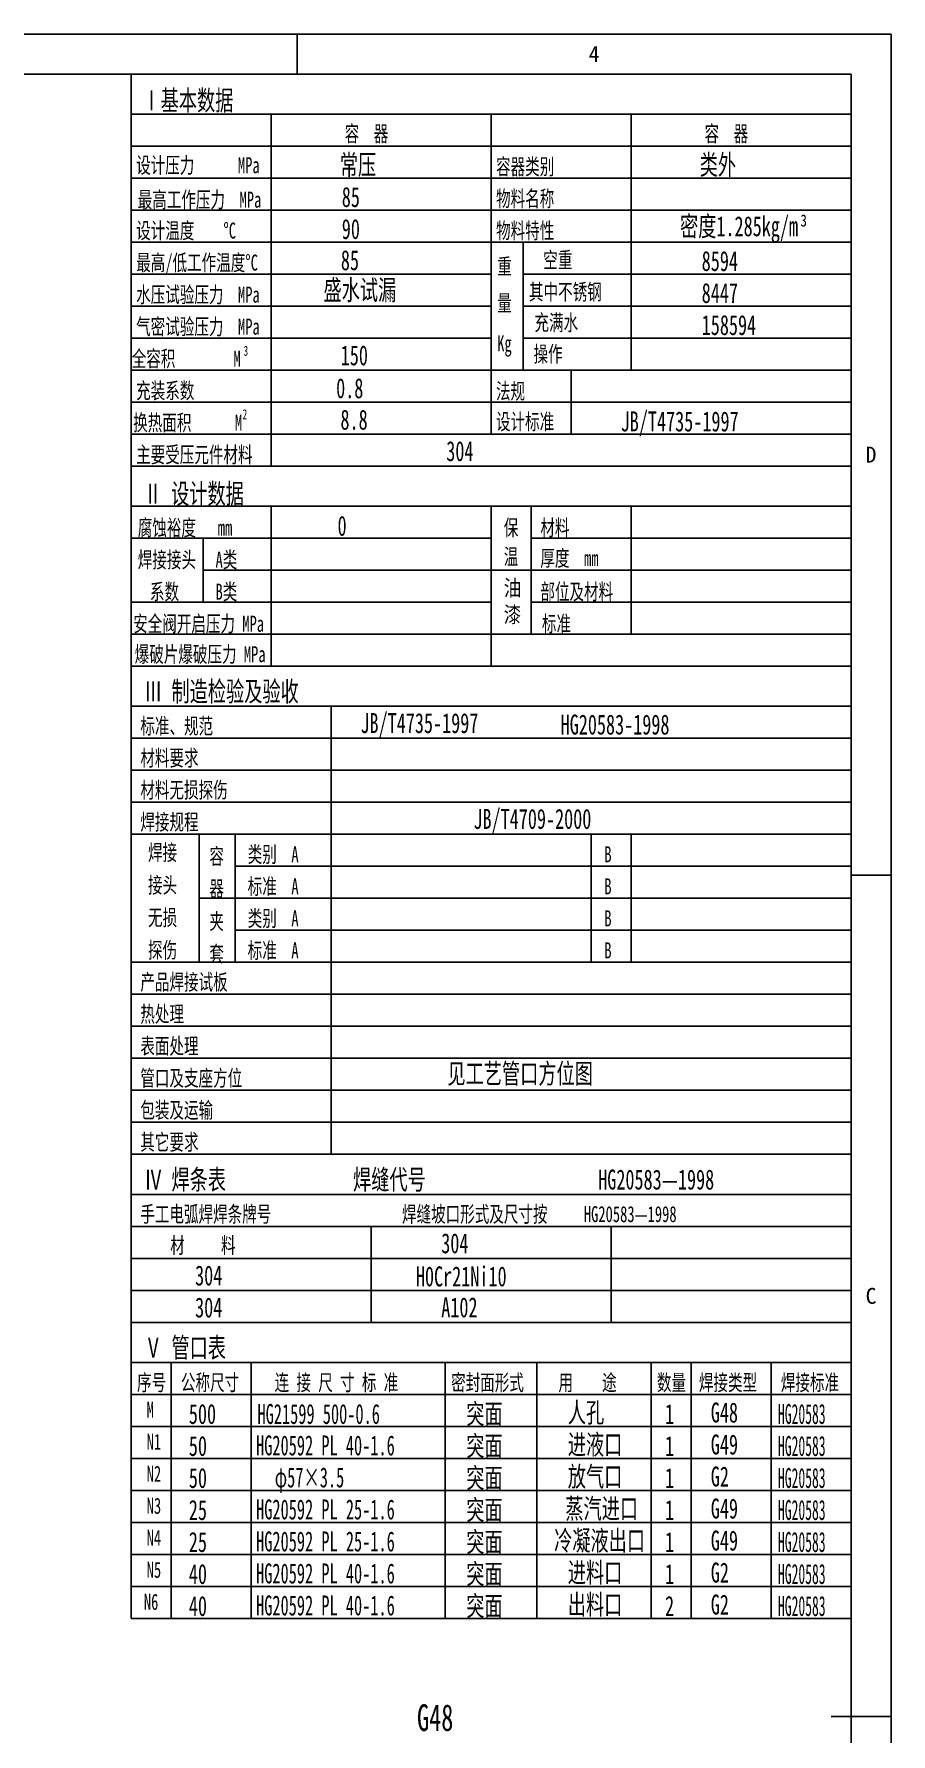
# Model space of a CAD drawing. Header units: millimetres. Extents: x -391 to 8535, y -150 to 12465.
# Drawn here: x 5320 to 8535, y 6092 to 12465 of the extents above; entities that cross this region are included whole.
import ezdxf
from ezdxf.enums import TextEntityAlignment as Align

# ---------------------------------------------------------------- set-up
doc = ezdxf.new("R2010")
doc.units = ezdxf.units.MM
doc.header["$LTSCALE"] = 15
doc.layers.get('0').update_dxf_attribs({"linetype": 'CONTINUOUS'})
for name, color, linetype in [('1轮廓实线层', 7, 'CONTINUOUS'), ('2细线层', 3, 'CONTINUOUS'), ('6文字层', 3, 'CONTINUOUS'), ('图框层', 7, 'CONTINUOUS')]:
    doc.layers.add(name, color=color, linetype=linetype)
doc.styles.add('PC_TEXTSTYLE', font='SIMFANG.TTF', dxfattribs={"width": 0.8})

msp = doc.modelspace()

# ---------------------------------------------------------------- linework, layer by layer
for p, q in [((5685, 12315), (8385, 12315)), ((5685, 12315), (5685, 10845)), ((8385, 12315), (8385, 10845)), ((5685, 10845), (8385, 10845)), ((5685, 10845), (5685, 10095)), ((8385, 10845), (8385, 10095)), ((5685, 10095), (5685, 7635)), ((8385, 10095), (8385, 7635)), ((6435, 9945), (6435, 8265)), ((5940, 9465), (5940, 8985)), ((6075, 9465), (6075, 8985)), ((7410, 9465), (7410, 8985)), ((7560, 9465), (7560, 8985))]:
    msp.add_line(p, q)
at = {"ltscale": 21}
msp.add_line((5685, 7635), (8385, 7635), dxfattribs=at)
at = {"color": 7, "ltscale": 21}
msp.add_line((5685, 7485), (8385, 7485), dxfattribs=at)
at = {"color": 3, "ltscale": 21}
for p, q in [((5685, 7365), (8385, 7365)), ((5685, 7245), (8385, 7245)), ((5685, 7125), (8385, 7125)), ((5685, 7005), (8385, 7005)), ((5685, 6885), (8385, 6885)), ((5685, 6765), (8385, 6765))]:
    msp.add_line(p, q, dxfattribs=at)
at = {"layer": '1轮廓实线层'}
for p, q in [((5685, 10095), (8385, 10095)), ((5685, 8265), (8385, 8265)), ((5685, 8115), (8385, 8115)), ((5685, 7635), (8385, 7635))]:
    msp.add_line(p, q, dxfattribs=at)
at = {"layer": '1轮廓实线层', "ltscale": 7}
for p, q in [((5685, 7635), (5685, 6525)), ((5835, 7635), (5835, 7631.83)), ((8385, 6525), (8385, 7635)), ((5835, 7485), (5835, 6525)), ((6135, 7485), (6135, 6525)), ((6862.99, 7485), (6862.99, 6525)), ((7207.01, 6525), (7207.01, 7485)), ((7635, 6525), (7635, 7485)), ((7785, 6525), (7785, 7485)), ((8085, 6525), (8085, 7485))]:
    msp.add_line(p, q, dxfattribs=at)
at = {"layer": '1轮廓实线层', "color": 3, "ltscale": 21}
msp.add_line((5685, 6645), (8385, 6645), dxfattribs=at)
at = {"layer": '1轮廓实线层', "ltscale": 21}
msp.add_line((5685, 6525), (8385, 6525), dxfattribs=at)
at = {"layer": '2细线层'}
for p, q in [((5685, 12165), (8385, 12165)), ((6210, 12165), (6210, 10845)), ((7035, 12165), (7035, 10965)), ((7560, 12165), (7560, 11205)), ((5685, 12045), (8385, 12045)), ((5685, 11925), (8385, 11925)), ((5685, 11805), (8385, 11805)), ((5685, 11685), (8385, 11685)), ((7155, 11685), (7155, 11205)), ((5685, 11565), (7035, 11565)), ((7155, 11565), (8385, 11565)), ((5685, 11445), (7035, 11445)), ((7155, 11445), (8385, 11445)), ((5685, 11325), (7035, 11325)), ((7155, 11325), (8385, 11325)), ((5685, 11205), (8385, 11205)), ((7335, 11205), (7335, 10965)), ((5685, 11085), (8385, 11085)), ((5685, 10965), (8385, 10965)), ((5685, 10695), (8385, 10695)), ((6210, 10695), (6210, 10095)), ((7035, 10695), (7035, 10095)), ((7185, 10695), (7185, 10215)), ((7560, 10695), (7560, 10215)), ((5685, 10575), (7035, 10575)), ((5955, 10575), (5955, 10335)), ((7185, 10575), (8385, 10575)), ((5955, 10455), (8385, 10455)), ((5685, 10335), (7035, 10335)), ((7185, 10335), (8385, 10335)), ((5685, 10215), (8385, 10215)), ((5685, 9945), (8385, 9945)), ((5685, 9825), (8385, 9825)), ((5685, 9705), (8385, 9705)), ((5685, 9585), (8385, 9585)), ((5685, 9465), (8385, 9465)), ((6075, 9345), (8385, 9345)), ((5940, 9225), (8385, 9225)), ((6075, 9105), (8385, 9105)), ((5685, 8985), (8385, 8985)), ((5685, 8865), (8385, 8865)), ((5685, 8745), (8385, 8745)), ((5685, 8625), (8385, 8625)), ((5685, 8505), (8385, 8505)), ((5685, 8385), (8385, 8385)), ((5685, 7995), (8385, 7995)), ((5685, 7875), (8385, 7875)), ((5685, 7755), (8385, 7755))]:
    msp.add_line(p, q, dxfattribs=at)
at = {"layer": '2细线层', "ltscale": 14}
for p, q in [((6585, 7995), (6585, 7635)), ((7485, 7995), (7485, 7635))]:
    msp.add_line(p, q, dxfattribs=at)
at = {"layer": '图框层', "color": 3, "ltscale": 14}
for p, q in [((8535, 12465), (-375, 12465)), ((8535, -150), (8535, 12465)), ((8535, 9311.25), (8385, 9311.25)), ((8535, 6157.5), (8385, 6157.5))]:
    msp.add_line(p, q, dxfattribs=at)
at = {"layer": '图框层', "color": 3}
msp.add_line((6307.5, 12465), (6307.5, 12315), dxfattribs=at)
at = {"layer": '图框层', "color": 7, "ltscale": 14}
for p, q in [((8385, 12315), (0, 12315)), ((8385, 0), (8385, 12315))]:
    msp.add_line(p, q, dxfattribs=at)
at = {"layer": '图框层', "ltscale": 14}
msp.add_line((8535, 6157.5), (8310, 6157.5), dxfattribs=at)

# ---------------------------------------------------------------- texts
at = {"layer": '2细线层', "style": 'PC_TEXTSTYLE', "width": 0.8}
msp.add_text('3', height=45, dxfattribs=at).set_placement((8195.08, 11743.38))
at = {"layer": '6文字层', "style": 'PC_TEXTSTYLE', "width": 0.667}
for s, height, p in [('Ⅰ基本数据', 75, (5727.14, 12178.84)), ('容  器', 60, (6485.68, 12061.39)), ('容  器', 60, (7835.68, 12061.39)), ('设计压力      MPa', 60, (5703.62, 11943.25)), ('容器类别', 60, (7053.62, 11938.06)), ('最高工作压力  MPa', 60, (5709.5, 11814.04)), ('物料名称', 60, (7053.62, 11818.06)), ('设计温度    %%DC', 60, (5703.62, 11698.06)), ('物料特性', 60, (7053.62, 11698.06)), ('最高/低工作温度%%DC', 60, (5703.62, 11578.06)), ('重', 60, (7057.81, 11563.61)), ('空重', 60, (7230.82, 11587.97)), ('其中不锈钢', 60, (7177.1, 11468.25)), ('水压试验压力  MPa', 60, (5703.62, 11458.06)), ('量', 60, (7057.81, 11426.15)), ('充满水', 60, (7197.75, 11353.41)), ('气密试验压力  MPa', 60, (5703.62, 11338.06)), ('全容积        M', 60, (5687.02, 11218.06)), ('3', 37.5, (6106.66, 11258.59)), ('Kg', 60, (7057.81, 11274.94)), ('操作', 60, (7194.15, 11235.48)), ('充装系数 ', 60, (5703.62, 11098.06)), ('法规', 60, (7053.23, 11096.24)), ('换热面积      M ', 60, (5692.55, 10978.06)), ('2', 37.5, (6103.14, 11020.8)), ('设计标准', 60, (7053.23, 10981.69)), ('主要受压元件材料', 60, (5703.62, 10858.06)), ('Ⅱ 设计数据', 75, (5732.48, 10704.22)), ('腐蚀裕度   mm', 60, (5709.6, 10584.24)), ('保', 60, (7082.56, 10584.24)), ('材料', 60, (7219.86, 10584.24)), ('焊接接头', 60, (5709.6, 10464.25)), ('A类', 60, (6001.35, 10464.25)), ('温', 60, (7082.56, 10475.68)), ('厚度  mm', 60, (7219.86, 10469.96)), ('系数', 60, (5755.36, 10344.27)), ('B类', 60, (6001.35, 10344.27)), ('部位及材料', 60, (7219.86, 10344.27)), ('安全阀开启压力 MPa', 60, (5692.44, 10224.28)), ('标准', 60, (7225.58, 10224.28)), ('爆破片爆破压力 MPa', 60, (5698.16, 10110.01)), ('Ⅲ 制造检验及验收', 75, (5733.75, 9962.99)), ('标准、规范', 60, (5719.37, 9840.89)), ('材料要求', 60, (5719.37, 9720.89)), ('材料无损探伤', 60, (5719.37, 9600.89)), ('焊接规程', 60, (5719.37, 9480.89)), ('焊接', 60, (5748.13, 9366.82)), ('容', 60, (5978.27, 9352.46)), ('类别  A', 60, (6122.1, 9359.64)), ('B', 60, (7459.76, 9359.64)), ('接头', 60, (5748.13, 9244.72)), ('标准  A', 60, (6122.1, 9239.64)), ('器', 60, (5978.27, 9230.35)), ('B', 60, (7459.76, 9239.64)), ('无损 ', 60, (5748.13, 9122.61)), ('类别  A', 60, (6122.1, 9119.64)), ('B', 60, (7459.76, 9119.64)), ('夹', 60, (5978.27, 9108.24)), ('探伤', 60, (5748.13, 9000.5)), ('套', 60, (5978.27, 8986.13)), ('标准  A', 60, (6122.1, 8999.64)), ('B', 60, (7459.76, 8999.64)), ('产品焊接试板', 60, (5719.37, 8880.89)), ('热处理', 60, (5719.37, 8760.89)), ('表面处理', 60, (5719.37, 8640.89)), ('管口及支座方位', 60, (5719.37, 8520.89)), ('包装及运输  ', 60, (5719.37, 8400.89)), ('其它要求', 60, (5719.37, 8280.89)), ('Ⅳ 焊条表              焊缝代号                   HG20583—1998', 75, (5733.75, 8132.99)), ('手工电弧焊焊条牌号                  焊缝坡口形式及尺寸按     HG20583—1998', 60, (5719.37, 8010.89)), ('Ⅴ 管口表', 75, (5733.75, 7502.99))]:
    msp.add_text(s, height=height, dxfattribs=at).set_placement(p)
at = {"layer": '6文字层', "ltscale": 14, "style": 'PC_TEXTSTYLE'}
for s, height, width, p in [('常压', 75, 0.667, (6467.62, 11937.56)), ('类外', 75, 0.667, (7817.62, 11937.56)), ('85', 75, 0.667, (6474.93, 11816.42)), ('密度1.285kg/m', 75, 0.667, (7743.58, 11706.8)), ('90', 75, 0.667, (6474.93, 11696.42)), ('85', 75, 0.667, (6471.47, 11579.51)), ('8594', 75, 0.667, (7824.93, 11576.42)), ('盛水试漏', 75, 0.667, (6406.41, 11467.69)), ('8447', 75, 0.667, (7824.93, 11456.42)), ('158594', 75, 0.667, (7824.93, 11336.42)), ('150', 75, 0.667, (6470.89, 11222.86)), ('0.8', 75, 0.667, (6453.84, 11099.59)), ('8.8', 75, 0.667, (6469.93, 10981.67)), ('JB/T4735-1997', 75, 0.667, (7521.01, 10975.09)), ('304', 75, 0.667, (6866.83, 10863.75)), ('0', 75, 0.667, (6459.03, 10583.82)), ('JB/T4735-1997', 75, 0.667, (6544.85, 9844.15)), ('HG20583-1998', 75, 0.667, (7295.75, 9838.79)), ('JB/T4709-2000', 75, 0.667, (6968.57, 9485.04)), ('见工艺管口方位图', 75, 0.667, (6870.95, 8530.23)), ('304', 75, 0.667, (6847.95, 7894.03)), ('材     料', 60, 0.667, (5831.25, 7894.19)), ('304', 75, 0.667, (5924.71, 7773.29)), ('H0Cr21Ni10', 75, 0.667, (6752.86, 7769.81)), ('304', 75, 0.667, (5924.71, 7653.29)), ('A102', 75, 0.667, (6847.95, 7654.03)), ('HG21599 500-0.6', 75, 0.6, (6158.77, 7254.22)), ('突面', 75, 0.667, (6941.84, 7254.22)), ('人孔', 75, 0.667, (7322.65, 7259.58)), ('G48', 75, 0.667, (7859.01, 7259.58)), ('HG20583', 75, 0.5, (8111.09, 7254.22)), ('500', 75, 0.667, (5901.32, 7254.22)), ('1', 75, 0.667, (7687.37, 7254.22)), ('50', 75, 0.667, (5901.32, 7134.22)), ('HG20592 PL 40-1.6', 75, 0.6, (6153.4, 7136.3)), ('突面', 75, 0.667, (6941.84, 7134.22)), ('进液口', 75, 0.667, (7322.65, 7139.58)), ('1', 75, 0.667, (7687.37, 7134.22)), ('G49', 75, 0.667, (7859.01, 7139.58)), ('HG20583', 75, 0.5, (8111.09, 7134.22)), ('50', 75, 0.667, (5901.32, 7014.22)), ('φ57×3.5', 75, 0.6, (6223.44, 7016.3)), ('突面', 75, 0.667, (6941.84, 7014.22)), ('放气口', 75, 0.667, (7322.65, 7019.58)), ('1', 75, 0.667, (7687.37, 7014.22)), ('G2', 75, 0.667, (7859.01, 7019.58)), ('HG20583', 75, 0.5, (8111.09, 7014.22)), ('25', 75, 0.667, (5901.32, 6894.22)), ('HG20592 PL 25-1.6', 75, 0.6, (6153.4, 6896.3)), ('突面', 75, 0.667, (6941.84, 6894.22)), ('蒸汽进口', 75, 0.667, (7313.31, 6899.58)), ('1', 75, 0.667, (7687.37, 6894.22)), ('G49', 75, 0.667, (7859.01, 6899.58)), ('HG20583', 75, 0.5, (8111.09, 6894.22)), ('25', 75, 0.667, (5901.32, 6774.22)), ('HG20592 PL 25-1.6', 75, 0.6, (6153.4, 6776.3)), ('突面', 75, 0.667, (6941.84, 6774.22)), ('冷凝液出口', 75, 0.667, (7271.29, 6779.58)), ('1', 75, 0.667, (7687.37, 6774.22)), ('G49', 75, 0.667, (7859.01, 6779.58)), ('HG20583', 75, 0.5, (8111.09, 6774.22)), ('40', 75, 0.667, (5901.32, 6654.22)), ('HG20592 PL 40-1.6', 75, 0.6, (6153.4, 6656.3)), ('突面', 75, 0.667, (6941.84, 6654.22)), ('进料口', 75, 0.667, (7322.65, 6659.58)), ('1', 75, 0.667, (7687.37, 6654.22)), ('G2', 75, 0.667, (7859.01, 6659.58)), ('HG20583', 75, 0.5, (8111.09, 6654.22)), ('40', 75, 0.667, (5901.32, 6534.22)), ('HG20592 PL 40-1.6', 75, 0.6, (6153.4, 6536.3)), ('突面', 75, 0.667, (6941.84, 6534.22)), ('出料口', 75, 0.667, (7322.65, 6539.58)), ('2', 75, 0.667, (7687.37, 6534.22)), ('G2', 75, 0.667, (7859.01, 6539.58)), ('HG20583', 75, 0.5, (8111.09, 6534.22)), ('G48', 100, 0.667, (6757.22, 6103.26))]:
    msp.add_text(s, height=height, dxfattribs=dict(at, width=width)).set_placement(p)
at = {"layer": '6文字层', "ltscale": 7, "style": 'PC_TEXTSTYLE', "width": 0.667}
for s, p in [('序号', (5707.01, 7379.65)), ('公称尺寸', (5871.68, 7379.65)), ('连 接 尺 寸 标 准', (6223.03, 7379.65)), ('密封面形式', (6885, 7379.65)), ('用    途', (7287.7, 7379.65)), ('数量', (7657.01, 7379.65)), ('焊接类型', (7814.34, 7379.65)), ('焊接标准', (8121.68, 7379.65)), ('M', (5743.06, 7277.34)), ('N1', (5743.06, 7157.34)), ('N2', (5743.06, 7037.34)), ('N3', (5743.06, 6917.34)), ('N4', (5743.06, 6797.34)), ('N5', (5743.06, 6677.34)), ('N6', (5732.41, 6557.34))]:
    msp.add_text(s, height=60, dxfattribs=at).set_placement(p)
at = {"layer": '6文字层', "insert": (7082.56, 10418.54), "char_height": 60, "width": 102.975, "attachment_point": 1, "style": 'PC_TEXTSTYLE'}
msp.add_mtext('油漆', dxfattribs=at)
at = {"layer": '图框层', "color": 3, "style": 'PC_TEXTSTYLE'}
for s, p in [('4', (7421.25, 12390)), ('D', (8460, 10888.12)), ('C', (8460, 7734.38))]:
    msp.add_text(s, height=60, dxfattribs=at).set_placement(p, align=Align.MIDDLE)

doc.saveas('drawing.dxf')
